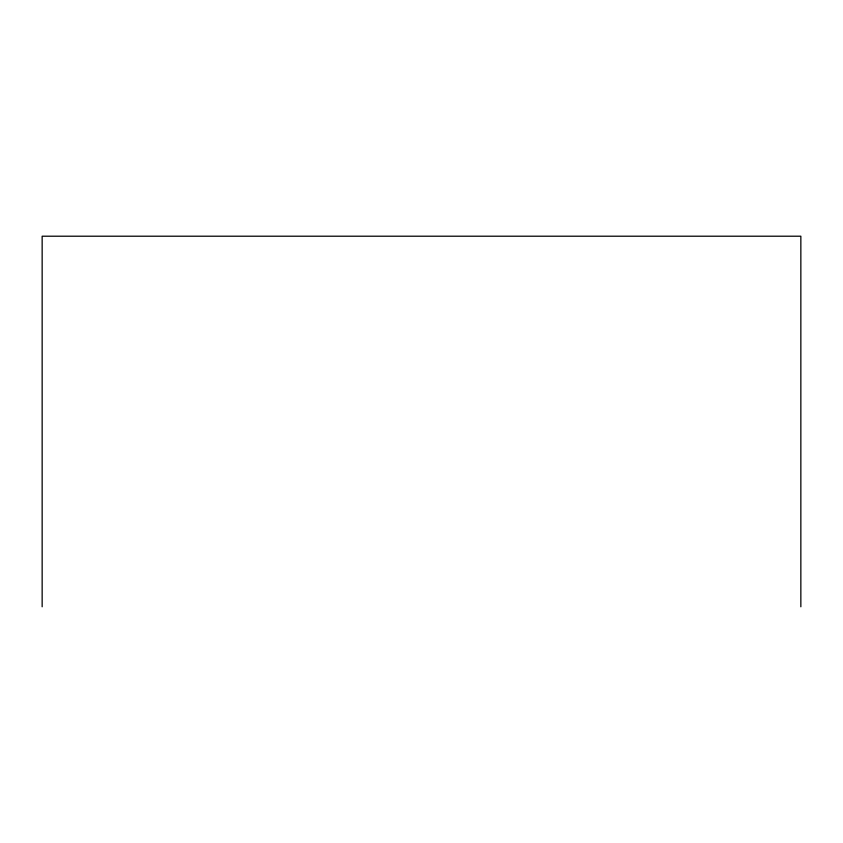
<?xml version="1.0" encoding="UTF-8"?>
<svg xmlns="http://www.w3.org/2000/svg" width="843" height="843" viewBox="0 0 843 843"><rect width="100%" height="100%" fill="white"/><g stroke="black" fill="none" stroke-linecap="round" stroke-linejoin="round"><path stroke-width="1.26" d="M800.85 606.791L800.85 236.209L42.15 236.209L42.15 606.791"/></g></svg>
